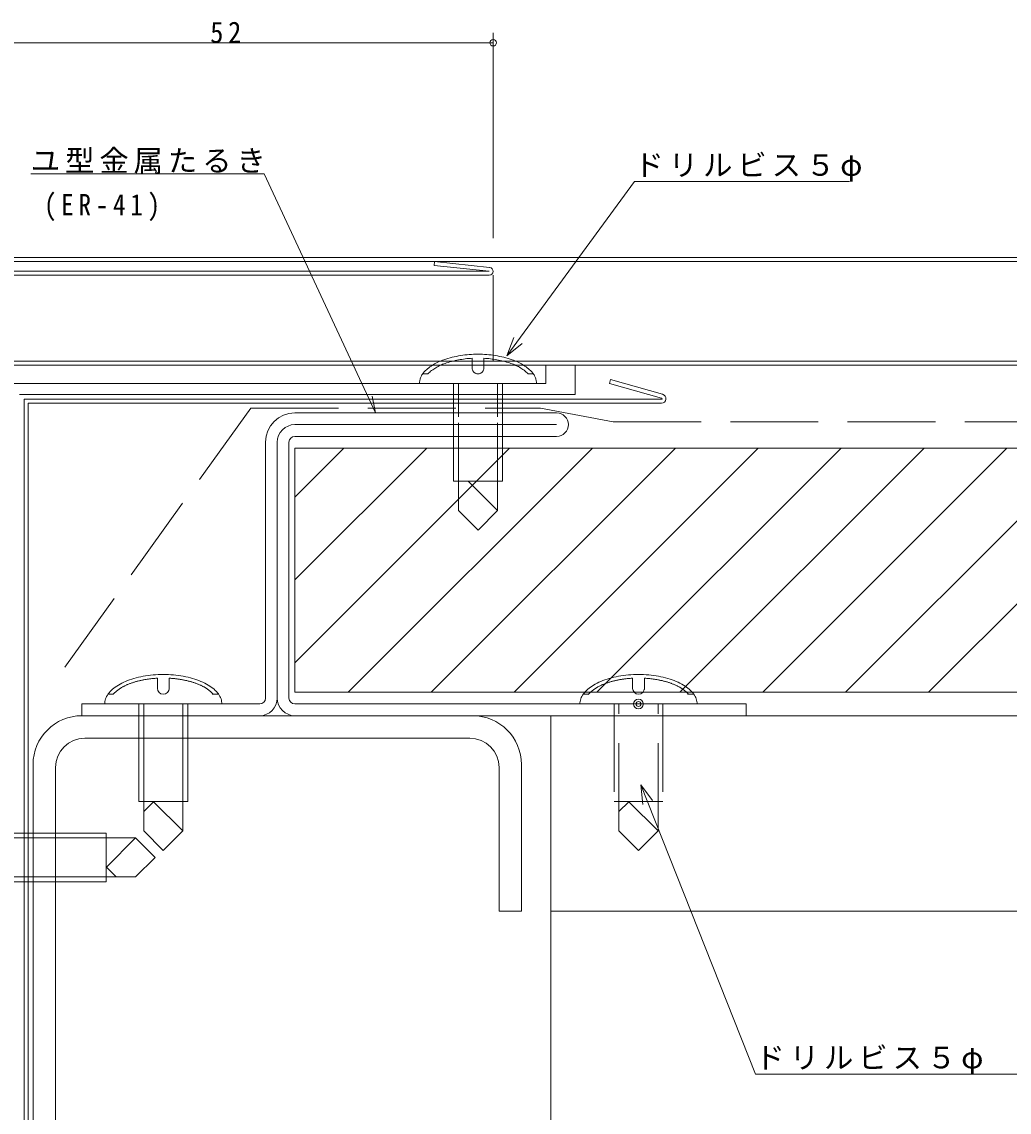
# Model space of a CAD drawing. Units: millimetres, scale not verified. Extents: x -567 to 1761, y -2125 to 401.
# Drawn here: x -311.4 to -210.4, y -1064.9 to -953.2 of the extents above; entities that cross this region are included whole.
import ezdxf

# ---------------------------------------------------------------- set-up
doc = ezdxf.new("R2010")
doc.units = ezdxf.units.MM
doc.header["$LTSCALE"] = 3
doc.linetypes.add('DASHED3', pattern=[4, 3, -1])
doc.layers.add('0-0_0', color=7, linetype='Continuous', lineweight=18)
doc.styles.add('ＭＳ ゴシック', font='')
doc.styles.get('ＭＳ ゴシック').set_extended_font_data('MS Gothic')

msp = doc.modelspace()

# ---------------------------------------------------------------- linework, layer by layer
at = {"layer": '0-0_0'}
for p, q in [((-263.197, -975.375), (-263.197, -954.375)), ((-315.197, -955.375), (-263.197, -955.375)), ((-286.637, -968.793), (-310.527, -968.793)), ((-275.25, -993.275), (-286.637, -968.793)), ((-261.796, -987.434), (-248.727, -969.594)), ((-248.727, -969.594), (-226.725, -969.594)), ((-251.286, -990.25), (-251.178, -989.865)), ((-251.178, -989.865), (-245.846, -991.372)), ((-251.286, -990.25), (-245.954, -991.757)), ((-311.197, -991.875), (-311.197, -1141.014)), ((-245.971, -991.875), (-311.197, -991.875)), ((-275.25, -993.275), (-275.569, -991.568)), ((-283.5, -996.875), (-118.739, -996.875)), ((-283.5, -996.875), (-283.5, -1021.875)), ((-283.5, -1018.862), (-261.513, -996.875)), ((-283.5, -1001.891), (-278.484, -996.875)), ((-283.5, -1010.376), (-269.999, -996.875)), ((-278.028, -1021.875), (-253.028, -996.875)), ((-269.543, -1021.875), (-244.543, -996.875)), ((-261.058, -1021.875), (-236.058, -996.875)), ((-252.572, -1021.875), (-227.572, -996.875)), ((-244.087, -1021.875), (-219.087, -996.875)), ((-235.602, -1021.875), (-210.602, -996.875)), ((-227.116, -1021.875), (-202.116, -996.875)), ((-218.631, -1021.875), (-193.631, -996.875)), ((-297.566, -1020.431), (-297.566, -1021.475)), ((-296.366, -1021.608), (-296.366, -1020.431)), ((-252.358, -1021.267), (-252.414, -1021.296)), ((-252.174, -1020.766), (-252.37, -1020.852)), ((-252.3, -1021.237), (-252.358, -1021.267)), ((-252.062, -1021.125), (-252.122, -1021.152)), ((-252, -1021.098), (-252.062, -1021.125)), ((-251.937, -1021.071), (-252, -1021.098)), ((-251.678, -1020.969), (-251.744, -1020.994)), ((-251.611, -1020.945), (-251.678, -1020.969)), ((-251.123, -1020.79), (-251.195, -1020.81)), ((-251.051, -1020.769), (-251.123, -1020.79)), ((-250.978, -1020.75), (-251.051, -1020.769)), ((-250.904, -1020.731), (-250.978, -1020.75)), ((-250.451, -1020.627), (-250.528, -1020.643)), ((-248.917, -1020.431), (-248.917, -1021.475)), ((-247.717, -1021.608), (-247.717, -1020.431)), ((-244.074, -1020.943), (-244.263, -1020.852)), ((-243.939, -1021.458), (-243.99, -1021.427)), ((-243.889, -1021.49), (-243.939, -1021.458)), ((-302.079, -1022.075), (-302.625, -1022.075)), ((-291.307, -1022.075), (-291.947, -1022.075)), ((-283.5, -1021.875), (-118.739, -1021.875)), ((-253.43, -1022.075), (-253.976, -1022.075)), ((-253.332, -1021.965), (-253.367, -1022.002)), ((-253.297, -1021.928), (-253.332, -1021.965)), ((-253.26, -1021.892), (-253.297, -1021.928)), ((-243.612, -1021.686), (-243.655, -1021.653)), ((-243.569, -1021.72), (-243.612, -1021.686)), ((-243.528, -1021.754), (-243.569, -1021.72)), ((-243.487, -1021.789), (-243.528, -1021.754)), ((-243.448, -1021.824), (-243.487, -1021.789)), ((-243.409, -1021.859), (-243.448, -1021.824)), ((-243.372, -1021.894), (-243.409, -1021.859)), ((-243.336, -1021.93), (-243.372, -1021.894)), ((-242.658, -1022.075), (-243.298, -1022.075)), ((-243.203, -1022.075), (-243.234, -1022.038)), ((-302.96, -1022.944), (-302.966, -1023.075)), ((-297.018, -1023.075), (-302.966, -1023.075)), ((-290.972, -1023.075), (-297.018, -1023.075)), ((-290.966, -1023.075), (-290.972, -1022.944)), ((-242.323, -1023.075), (-254.317, -1023.075)), ((-299.466, -1026.674), (-299.466, -1033.075)), ((-298.966, -1036.075), (-298.966, -1026.688)), ((-294.966, -1036.075), (-294.966, -1026.715)), ((-294.466, -1026.688), (-294.466, -1033.075)), ((-248.096, -1031.364), (-247.865, -1033.35)), ((-294.466, -1033.075), (-299.466, -1033.075)), ((-298.966, -1034.073), (-297.952, -1033.089)), ((-297.952, -1033.089), (-294.966, -1036.075)), ((-307.997, -1036.286), (-302.797, -1036.286)), ((-299.797, -1036.786), (-307.997, -1036.786)), ((-302.797, -1036.286), (-302.797, -1041.286)), ((-302.783, -1039.771), (-299.797, -1036.786)), ((-297.797, -1038.786), (-299.797, -1036.786)), ((-296.966, -1038.075), (-298.966, -1036.075)), ((-296.966, -1038.075), (-294.966, -1036.075)), ((-297.797, -1038.786), (-299.797, -1040.786)), ((-301.799, -1040.786), (-302.783, -1039.771)), ((-299.797, -1040.786), (-307.997, -1040.786)), ((-307.997, -1041.286), (-302.797, -1041.286))]:
    msp.add_line(p, q, dxfattribs=at)
at = {"layer": '0-0_0', "color": 3}
for p, q in [((-332.197, -977.375), (-118.882, -977.375)), ((-332.197, -977.775), (-118.882, -977.775)), ((-332.197, -987.975), (-118.882, -987.975)), ((-332.197, -988.375), (-118.882, -988.375))]:
    msp.add_line(p, q, dxfattribs=at)
at = {"layer": '0-0_0', "color": 6}
for p, q in [((-269.197, -977.775), (-269.24, -978.173)), ((-269.197, -977.775), (-263.555, -978.377)), ((-334.297, -978.775), (-263.597, -978.775)), ((-269.24, -978.173), (-263.597, -978.775)), ((-334.297, -979.175), (-263.597, -979.175))]:
    msp.add_line(p, q, dxfattribs=at)
at = {"layer": '0-0_0', "color": 6, "linetype": 'DASHED3'}
msp.add_line((-263.198, -979.175), (-263.198, -987.975), dxfattribs=at)
at = {"layer": '0-0_0', "linetype": 'DASHED3'}
for p, q in [((-265.346, -987.678), (-265.346, -988.675)), ((-264.146, -988.675), (-264.146, -987.678)), ((-269.889, -989.275), (-270.405, -989.275)), ((-259.087, -989.275), (-259.609, -989.275)), ((-258.752, -990.275), (-270.746, -990.275)), ((-267.246, -990.275), (-267.246, -993.675)), ((-266.746, -993.675), (-266.746, -990.275)), ((-262.746, -993.675), (-262.746, -990.275)), ((-262.246, -990.275), (-262.246, -993.675)), ((-288.016, -992.775), (-307.03, -1019.301)), ((-288.016, -992.775), (-258.337, -992.775)), ((-250.915, -994.175), (-258.337, -992.775)), ((-267.246, -993.675), (-267.246, -1000.275)), ((-266.746, -1003.275), (-266.746, -993.675)), ((-262.746, -1003.275), (-262.746, -993.675)), ((-262.246, -993.675), (-262.246, -1000.275)), ((-250.915, -994.175), (-118.739, -994.175)), ((-262.246, -1000.275), (-267.246, -1000.275)), ((-265.732, -1000.289), (-262.746, -1003.275)), ((-264.746, -1005.275), (-266.746, -1003.275)), ((-264.746, -1005.275), (-262.746, -1003.275)), ((-299.466, -1023.075), (-299.466, -1026.674)), ((-298.966, -1026.688), (-298.966, -1023.075)), ((-294.966, -1026.715), (-294.966, -1023.075)), ((-294.466, -1023.075), (-294.466, -1026.688)), ((-250.817, -1023.075), (-250.817, -1033.075)), ((-250.317, -1036.075), (-250.317, -1023.075)), ((-246.317, -1036.075), (-246.317, -1023.075)), ((-245.817, -1023.075), (-245.817, -1033.075)), ((-245.817, -1033.075), (-250.817, -1033.075)), ((-250.317, -1034.073), (-249.303, -1033.089)), ((-249.303, -1033.089), (-246.317, -1036.075)), ((-312.797, -1036.286), (-307.997, -1036.286)), ((-307.997, -1036.786), (-312.797, -1036.786)), ((-248.317, -1038.075), (-250.317, -1036.075)), ((-248.317, -1038.075), (-246.317, -1036.075)), ((-307.997, -1040.786), (-312.797, -1040.786)), ((-312.797, -1041.286), (-307.997, -1041.286))]:
    msp.add_line(p, q, dxfattribs=at)
at = {"layer": '0-0_0', "color": 4}
for p, q in [((-254.797, -988.375), (-254.797, -991.375)), ((-316.797, -990.275), (-257.797, -990.275)), ((-311.697, -991.375), (-254.797, -991.375)), ((-283.497, -993.275), (-256.697, -993.275)), ((-283.497, -994.475), (-256.697, -994.475)), ((-283.497, -995.675), (-256.697, -995.675)), ((-286.497, -996.275), (-286.497, -1022.475)), ((-285.297, -1022.475), (-285.297, -996.275)), ((-284.098, -996.275), (-284.098, -1022.475)), ((-287.098, -1023.075), (-296.318, -1023.075)), ((-283.497, -1023.075), (-237.297, -1023.075)), ((-287.098, -1024.275), (-305.297, -1024.275))]:
    msp.add_line(p, q, dxfattribs=at)
at = {"layer": '0-0_0', "color": 2}
for p, q in [((-265.297, -1024.275), (-305.297, -1024.275)), ((-257.297, -1024.275), (-257.297, -1124.275)), ((-257.297, -1024.275), (-118.739, -1024.275)), ((-304.997, -1026.575), (-265.597, -1026.575)), ((-310.297, -1029.275), (-310.297, -1119.275)), ((-260.297, -1029.275), (-260.297, -1044.275)), ((-307.997, -1029.575), (-307.997, -1118.975)), ((-262.597, -1029.575), (-262.597, -1044.275)), ((-260.297, -1044.275), (-262.597, -1044.275)), ((-257.297, -1044.275), (-118.739, -1044.275))]:
    msp.add_line(p, q, dxfattribs=at)
at = {"layer": '0-0_0'}
for points in [[(-260.237, -986.181), (-261.796, -987.434), (-261.072, -985.57)], [(-310.797, -1141.014), (-310.797, -992.275), (-245.971, -992.275)], [(-291.423, -1021.921), (-291.528, -1021.801), (-291.644, -1021.683), (-291.77, -1021.568), (-291.906, -1021.455), (-292.051, -1021.346), (-292.206, -1021.24), (-292.37, -1021.137), (-292.543, -1021.038), (-292.723, -1020.943), (-292.913, -1020.852), (-293.11, -1020.766), (-293.314, -1020.683), (-293.525, -1020.605), (-293.742, -1020.532), (-293.966, -1020.464), (-294.196, -1020.401), (-294.43, -1020.343), (-294.67, -1020.29), (-294.914, -1020.242), (-295.162, -1020.2), (-295.413, -1020.163), (-295.668, -1020.132), (-295.924, -1020.106), (-296.183, -1020.086), (-296.443, -1020.072), (-296.705, -1020.063), (-296.966, -1020.06), (-297.228, -1020.063), (-297.489, -1020.072), (-297.749, -1020.086), (-298.008, -1020.106), (-298.265, -1020.132), (-298.519, -1020.163), (-298.771, -1020.2), (-299.018, -1020.242), (-299.262, -1020.29), (-299.502, -1020.343), (-299.737, -1020.401), (-299.966, -1020.464)], [(-244.263, -1020.852), (-244.46, -1020.766), (-244.665, -1020.683), (-244.876, -1020.605), (-245.093, -1020.532), (-245.317, -1020.464), (-245.546, -1020.401), (-245.781, -1020.343), (-246.021, -1020.29), (-246.265, -1020.242), (-246.513, -1020.2), (-246.764, -1020.163), (-247.018, -1020.132), (-247.275, -1020.106), (-247.534, -1020.086), (-247.794, -1020.072), (-248.055, -1020.063), (-248.317, -1020.06), (-248.579, -1020.063), (-248.84, -1020.072), (-249.1, -1020.086), (-249.359, -1020.106), (-249.616, -1020.132), (-249.87, -1020.163), (-250.121, -1020.2), (-250.369, -1020.242), (-250.613, -1020.29), (-250.853, -1020.343), (-251.087, -1020.401)], [(-299.966, -1020.464), (-300.19, -1020.532), (-300.408, -1020.605), (-300.619, -1020.683), (-300.823, -1020.766), (-301.02, -1020.852), (-301.209, -1020.943), (-301.39, -1021.038), (-301.562, -1021.137), (-301.726, -1021.24), (-301.881, -1021.346), (-302.027, -1021.455), (-302.162, -1021.568), (-302.288, -1021.683), (-302.404, -1021.801), (-302.51, -1021.921), (-302.604, -1022.044), (-302.689, -1022.168), (-302.762, -1022.295), (-302.824, -1022.423), (-302.875, -1022.552), (-302.915, -1022.681), (-302.943, -1022.812), (-302.96, -1022.944)], [(-300.522, -1021.045), (-300.586, -1021.071), (-300.649, -1021.098), (-300.711, -1021.125), (-300.772, -1021.152), (-300.832, -1021.18), (-300.891, -1021.209), (-300.95, -1021.237), (-301.007, -1021.267), (-301.064, -1021.296), (-301.119, -1021.326), (-301.174, -1021.357), (-301.227, -1021.388), (-301.28, -1021.419), (-301.332, -1021.45), (-301.383, -1021.482), (-301.432, -1021.515), (-301.481, -1021.547), (-301.529, -1021.58), (-301.575, -1021.614), (-301.621, -1021.648), (-301.665, -1021.682), (-301.709, -1021.716), (-301.751, -1021.751), (-301.792, -1021.786), (-301.832, -1021.821), (-301.871, -1021.856), (-301.909, -1021.892), (-301.946, -1021.928), (-301.981, -1021.965), (-302.016, -1022.002), (-302.049, -1022.038), (-302.081, -1022.076), (-302.112, -1022.113)], [(-297.567, -1020.437), (-297.65, -1020.442), (-297.733, -1020.447), (-297.815, -1020.453), (-297.898, -1020.459), (-297.98, -1020.466), (-298.062, -1020.474), (-298.144, -1020.482), (-298.226, -1020.491), (-298.307, -1020.501), (-298.388, -1020.511), (-298.469, -1020.521), (-298.549, -1020.533), (-298.629, -1020.545), (-298.709, -1020.557), (-298.788, -1020.57), (-298.867, -1020.583), (-298.945, -1020.598), (-299.023, -1020.612), (-299.1, -1020.627), (-299.177, -1020.643), (-299.254, -1020.66), (-299.329, -1020.677), (-299.405, -1020.694), (-299.48, -1020.712), (-299.554, -1020.731), (-299.627, -1020.75), (-299.7, -1020.769), (-299.772, -1020.79), (-299.844, -1020.81), (-299.915, -1020.832), (-299.986, -1020.853), (-300.055, -1020.876), (-300.124, -1020.898), (-300.193, -1020.921), (-300.26, -1020.945), (-300.327, -1020.969), (-300.393, -1020.994), (-300.458, -1021.019), (-300.522, -1021.045)], [(-293.84, -1020.888), (-293.908, -1020.865), (-293.977, -1020.844), (-294.047, -1020.822), (-294.117, -1020.802), (-294.188, -1020.782), (-294.26, -1020.762), (-294.332, -1020.743), (-294.405, -1020.724), (-294.478, -1020.706), (-294.552, -1020.688), (-294.627, -1020.671), (-294.701, -1020.655), (-294.777, -1020.639), (-294.853, -1020.623), (-294.929, -1020.608), (-295.006, -1020.594), (-295.084, -1020.58), (-295.161, -1020.567), (-295.239, -1020.554), (-295.318, -1020.542), (-295.397, -1020.531), (-295.476, -1020.52), (-295.556, -1020.509), (-295.636, -1020.499), (-295.716, -1020.49), (-295.796, -1020.482), (-295.877, -1020.473), (-295.958, -1020.466), (-296.039, -1020.459), (-296.121, -1020.453), (-296.202, -1020.447), (-296.284, -1020.442), (-296.366, -1020.437)], [(-291.852, -1022.075), (-291.884, -1022.038), (-291.916, -1022.002), (-291.95, -1021.966), (-291.985, -1021.93), (-292.021, -1021.894), (-292.059, -1021.859), (-292.097, -1021.824), (-292.136, -1021.789), (-292.177, -1021.754), (-292.218, -1021.72), (-292.261, -1021.686), (-292.305, -1021.653), (-292.349, -1021.619), (-292.395, -1021.586), (-292.442, -1021.554), (-292.49, -1021.521), (-292.539, -1021.49), (-292.588, -1021.458), (-292.639, -1021.427), (-292.691, -1021.396), (-292.743, -1021.365), (-292.797, -1021.335), (-292.852, -1021.305), (-292.907, -1021.276), (-292.963, -1021.247), (-293.021, -1021.219), (-293.079, -1021.19), (-293.138, -1021.163), (-293.198, -1021.136), (-293.258, -1021.109), (-293.32, -1021.082), (-293.382, -1021.056), (-293.445, -1021.031), (-293.509, -1021.006), (-293.574, -1020.981), (-293.639, -1020.957), (-293.706, -1020.933), (-293.772, -1020.91), (-293.84, -1020.888)], [(-253.377, -1021.455), (-253.513, -1021.568), (-253.639, -1021.683), (-253.755, -1021.801), (-253.86, -1021.921)], [(-253.077, -1021.24), (-253.232, -1021.346), (-253.377, -1021.455)], [(-252.741, -1021.038), (-252.913, -1021.137), (-253.077, -1021.24)], [(-252.631, -1021.419), (-252.683, -1021.45), (-252.733, -1021.482), (-252.783, -1021.515), (-252.832, -1021.547), (-252.88, -1021.58)], [(-252.37, -1020.852), (-252.56, -1020.943), (-252.741, -1021.038)], [(-252.414, -1021.296), (-252.47, -1021.326), (-252.525, -1021.357), (-252.578, -1021.388), (-252.631, -1021.419)], [(-252.122, -1021.152), (-252.183, -1021.18), (-252.242, -1021.209), (-252.3, -1021.237)], [(-251.087, -1020.401), (-251.317, -1020.464), (-251.541, -1020.532), (-251.758, -1020.605), (-251.97, -1020.683), (-252.174, -1020.766)], [(-251.744, -1020.994), (-251.809, -1021.019), (-251.873, -1021.045), (-251.937, -1021.071)], [(-251.337, -1020.853), (-251.406, -1020.876), (-251.475, -1020.898), (-251.543, -1020.921), (-251.611, -1020.945)], [(-251.195, -1020.81), (-251.266, -1020.832), (-251.337, -1020.853)], [(-250.755, -1020.694), (-250.83, -1020.712), (-250.904, -1020.731)], [(-250.528, -1020.643), (-250.604, -1020.66), (-250.68, -1020.677), (-250.755, -1020.694)], [(-248.917, -1020.437), (-249, -1020.442), (-249.083, -1020.447), (-249.166, -1020.453), (-249.249, -1020.459), (-249.331, -1020.466), (-249.413, -1020.474), (-249.495, -1020.482), (-249.577, -1020.491), (-249.658, -1020.501), (-249.739, -1020.511), (-249.82, -1020.521), (-249.9, -1020.533), (-249.98, -1020.545), (-250.059, -1020.557), (-250.139, -1020.57), (-250.217, -1020.583), (-250.296, -1020.598), (-250.374, -1020.612), (-250.451, -1020.627)], [(-247.067, -1020.49), (-247.147, -1020.482), (-247.228, -1020.473), (-247.309, -1020.466), (-247.39, -1020.459), (-247.471, -1020.453), (-247.553, -1020.447), (-247.635, -1020.442), (-247.717, -1020.437)], [(-244.314, -1021.247), (-244.371, -1021.219), (-244.43, -1021.19), (-244.488, -1021.163), (-244.548, -1021.136), (-244.609, -1021.109), (-244.671, -1021.082), (-244.733, -1021.056), (-244.796, -1021.031), (-244.86, -1021.006), (-244.925, -1020.981), (-244.99, -1020.957), (-245.056, -1020.933), (-245.123, -1020.91), (-245.191, -1020.888), (-245.259, -1020.865), (-245.328, -1020.844), (-245.398, -1020.822), (-245.468, -1020.802), (-245.539, -1020.782), (-245.611, -1020.762), (-245.683, -1020.743), (-245.756, -1020.724), (-245.829, -1020.706), (-245.903, -1020.688), (-245.977, -1020.671), (-246.052, -1020.655), (-246.128, -1020.639), (-246.204, -1020.623), (-246.28, -1020.608), (-246.357, -1020.594), (-246.434, -1020.58), (-246.512, -1020.567), (-246.59, -1020.554), (-246.669, -1020.542), (-246.748, -1020.531), (-246.827, -1020.52), (-246.906, -1020.509), (-246.986, -1020.499), (-247.067, -1020.49)], [(-243.99, -1021.427), (-244.042, -1021.396), (-244.094, -1021.365), (-244.148, -1021.335), (-244.202, -1021.305), (-244.258, -1021.276), (-244.314, -1021.247)], [(-243.557, -1021.24), (-243.721, -1021.137), (-243.893, -1021.038), (-244.074, -1020.943)], [(-242.521, -1022.295), (-242.595, -1022.168), (-242.679, -1022.044), (-242.774, -1021.921), (-242.879, -1021.801), (-242.995, -1021.683), (-243.121, -1021.568), (-243.257, -1021.455), (-243.402, -1021.346), (-243.557, -1021.24)], [(-290.972, -1022.944), (-290.989, -1022.812), (-291.018, -1022.681), (-291.057, -1022.552), (-291.108, -1022.423), (-291.171, -1022.295), (-291.244, -1022.168), (-291.328, -1022.044), (-291.423, -1021.921)], [(-254.112, -1022.295), (-254.175, -1022.423), (-254.226, -1022.552), (-254.266, -1022.681), (-254.294, -1022.812), (-254.311, -1022.944), (-254.317, -1023.075)], [(-253.86, -1021.921), (-253.955, -1022.044), (-254.039, -1022.168), (-254.112, -1022.295)], [(-253.367, -1022.002), (-253.4, -1022.038), (-253.432, -1022.076), (-253.463, -1022.113)], [(-253.183, -1021.821), (-253.222, -1021.856), (-253.26, -1021.892)], [(-252.88, -1021.58), (-252.926, -1021.614), (-252.972, -1021.648), (-253.016, -1021.682), (-253.059, -1021.716), (-253.102, -1021.751), (-253.143, -1021.786), (-253.183, -1021.821)], [(-243.655, -1021.653), (-243.7, -1021.619), (-243.746, -1021.586), (-243.793, -1021.554), (-243.84, -1021.521), (-243.889, -1021.49)], [(-243.234, -1022.038), (-243.267, -1022.002), (-243.301, -1021.966), (-243.336, -1021.93)], [(-242.317, -1023.075), (-242.323, -1022.944), (-242.34, -1022.812), (-242.368, -1022.681), (-242.408, -1022.552), (-242.459, -1022.423), (-242.521, -1022.295)], [(-246.903, -1032.969), (-248.096, -1031.364), (-236.343, -1060.979), (-209.536, -1060.979)]]:
    msp.add_lwpolyline(points, dxfattribs=at)
at = {"layer": '0-0_0', "color": 4}
for points in [[(-257.797, -990.275), (-257.797, -988.375), (-254.797, -988.375)], [(-297.718, -1023.075), (-305.297, -1023.075), (-305.297, -1024.275)], [(-283.497, -1024.275), (-237.297, -1024.275), (-237.297, -1023.075)]]:
    msp.add_lwpolyline(points, dxfattribs=at)
at = {"layer": '0-0_0'}
for centre, radius in [((-263.197, -955.375), 0.333), ((-248.32, -1023.075), 0.5), ((-248.32, -1023.075), 0.25)]:
    msp.add_circle(centre, radius, dxfattribs=at)
at = {"layer": '0-0_0', "color": 6}
msp.add_arc((-263.597, -978.775), 0.4, 270, 83.90747, dxfattribs=at)
at = {"layer": '0-0_0', "linetype": 'DASHED3'}
for centre, radius, start, end in [((-266.572, -992.759), 5.21, 108.84219, 134.63547), ((-264.746, -998.397), 11.136, 90.01468, 108.36502), ((-264.746, -998.397), 10.736, 93.20367, 108.35602), ((-264.752, -998.397), 11.136, 71.63496, 89.98531), ((-264.752, -998.397), 10.736, 72.46503, 86.76578), ((-262.926, -992.759), 5.21, 45.36452, 71.15779), ((-268.833, -990.356), 1.913, 137.02367, 177.58875), ((-266.572, -992.759), 4.81, 108.86182, 133.5885), ((-264.746, -988.675), 0.6, 180, 0), ((-262.926, -992.759), 4.81, 46.41148, 72.97083), ((-260.665, -990.356), 1.913, 2.41124, 42.97632)]:
    msp.add_arc(centre, radius, start, end, dxfattribs=at)
at = {"layer": '0-0_0'}
for centre, radius, start, end in [((-245.971, -991.815), 0.46, 270, 74.26001), ((-245.971, -991.815), 0.0604, 270, 74.22147), ((-296.966, -1021.475), 0.6, 180, 0), ((-248.317, -1021.475), 0.6, 180, 0)]:
    msp.add_arc(centre, radius, start, end, dxfattribs=at)
at = {"layer": '0-0_0', "color": 4}
for centre, radius, start, end in [((-283.497, -996.275), 3, 90, 180), ((-256.697, -994.475), 1.2, 270, 90), ((-283.497, -996.275), 1.8, 90, 180), ((-283.497, -996.275), 0.6, 90, 180), ((-287.098, -1022.475), 0.6, 270, 0), ((-287.098, -1022.475), 1.8, 270, 0), ((-283.497, -1022.475), 1.8, 180, 270), ((-283.497, -1022.475), 0.6, 180, 270)]:
    msp.add_arc(centre, radius, start, end, dxfattribs=at)
at = {"layer": '0-0_0', "color": 2}
for centre, radius, start, end in [((-305.297, -1029.275), 5, 90, 180), ((-265.297, -1029.275), 5, 0, 90), ((-304.997, -1029.575), 3, 90, 180), ((-265.597, -1029.575), 3, 0, 90)]:
    msp.add_arc(centre, radius, start, end, dxfattribs=at)

# ---------------------------------------------------------------- texts
at = {"layer": '0-0_0', "char_height": 2.199, "attachment_point": 7, "style": 'ＭＳ ゴシック'}
for s, insert in [('\\T1.36;\\W0.9;52', (-292.16, -955.444)), ('\\T1.17;ユ型金属たるき', (-310.527, -968.793)), ('\\T1.17;ドリルビス５φ', (-248.727, -969.594)), ('\\T1.39;\\W0.85;(ER-41)', (-309.174, -973.645)), ('\\T1.17;ドリルビス５φ', (-236.343, -1060.979))]:
    msp.add_mtext(s, dxfattribs=dict(at, insert=insert))

doc.saveas('drawing.dxf')
